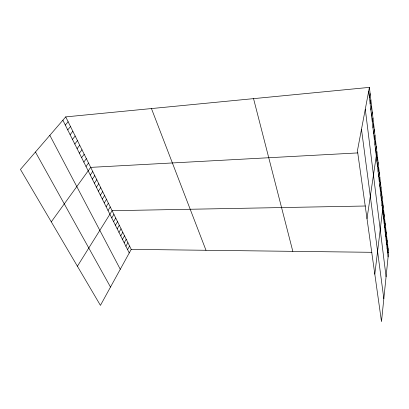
<?xml version="1.0" encoding="UTF-8"?>
<svg xmlns="http://www.w3.org/2000/svg" width="409" height="409" viewBox="0 0 409 409"><rect width="100%" height="100%" fill="white"/><g stroke="black" fill="none" stroke-linecap="round" stroke-linejoin="round"><path stroke-width="0.61" d="M369.409 87.378L388.55 252.511L381.49 321.622L357.435 150.691L369.409 87.378L65.726 116.892L20.45 169.428L100.43 305.38L131.223 249.362L65.726 116.892M387.635 252.854L388.085 248.508M387.159 248.795L387.614 244.454M386.188 240.533L386.658 236.203M386.679 244.689L387.139 240.354M385.697 236.325L386.173 232M385.196 232.067L385.682 227.752M384.69 227.757L385.181 223.447M384.179 223.391L384.675 219.086M383.662 218.968L384.163 214.674M383.136 214.495L383.647 210.211M374.813 274.173L383.121 205.686L381.848 205.707M382.067 205.374L382.594 201.105M381.52 200.722L382.052 196.463M380.968 196.013L381.51 191.765M380.406 191.243L380.958 187.005M379.838 186.407L380.401 182.184M379.266 181.509L379.833 177.302M378.683 176.545L379.261 172.353M378.095 171.519L378.678 167.337M377.497 166.422L378.09 162.255M376.888 161.253L377.492 157.107M367.001 218.672L376.888 151.887L375.646 151.954M375.636 150.548L376.254 146.432M374.981 145.001L375.615 140.906M374.322 139.372L374.966 135.297M373.652 133.661L374.307 129.607M372.972 127.869L373.637 123.835M372.282 121.989L372.957 117.981M371.582 116.028L372.267 112.04M370.871 109.97L371.571 106.013M370.15 103.825L370.861 99.893M369.419 97.587L370.14 93.681M127.577 249.613L129.571 246.024M125.885 246.233L127.905 242.649M124.183 242.823L126.217 239.239M122.46 239.372L124.515 235.799M120.716 235.896L122.797 232.322M118.958 232.378L121.059 228.81M117.184 228.825L119.305 225.262M115.389 225.236L117.531 221.678M113.574 221.612L115.742 218.058M111.744 217.946L113.937 214.398M77.403 266.244L112.107 210.701L365.411 206.013M108.022 210.507L110.261 206.969M106.135 206.724L108.395 203.196M104.223 202.905L106.509 199.382M102.296 199.045L104.607 195.528M100.343 195.144L102.679 191.632M98.37 191.197L100.737 187.7M96.381 187.215L98.768 183.723M94.367 183.181L96.78 179.699M92.327 179.111L94.77 175.635M90.266 174.991L92.741 171.524M51.289 221.852L90.686 167.373L357.829 152.915M86.018 166.489L88.543 163.043M83.825 162.097L86.381 158.666M81.601 157.659L84.193 154.239M79.356 153.165L81.979 149.755M77.086 148.625L79.735 145.226M74.786 144.024L77.47 140.64M72.459 139.372L75.174 136.003M70.108 134.663L72.853 131.309M67.725 129.904L70.506 126.56M65.312 125.077L68.129 121.754M131.223 249.362L371.914 252.307M387.354 252.496L388.55 252.511M35.45 152.025L110.502 287.062M49.837 135.328L120.282 269.265M62.874 120.2L129.249 252.956M151.448 108.559L205.983 250.277M253.554 98.641L292.818 251.341M361.484 129.29L383.831 298.718M365.288 109.162L386.076 276.75M368.678 91.258L388.105 256.862"/></g></svg>
